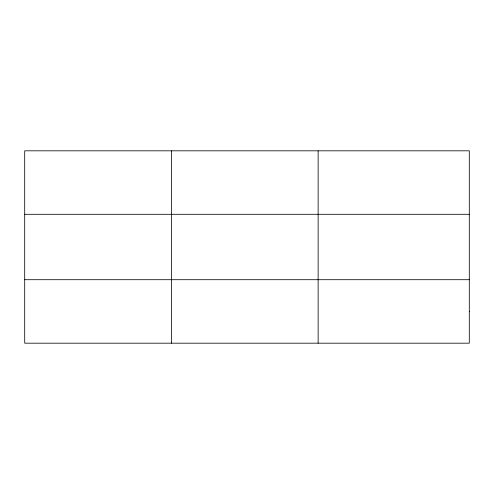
<?xml version="1.0" encoding="UTF-8"?>
<svg xmlns="http://www.w3.org/2000/svg" width="494" height="494" viewBox="0 0 494 494"><rect width="100%" height="100%" fill="white"/><g stroke="black" fill="none" stroke-linecap="round" stroke-linejoin="round"><path stroke-width="0.74" d="M171.418 150.818L171.418 343.182M318.136 150.818L318.136 343.182M24.7 214.297L469.3 214.297M24.7 279.703L469.3 279.703M469.3 311.442L469.3 343.182L24.7 343.182L24.7 150.818L469.3 150.818L469.3 311.442"/></g></svg>
